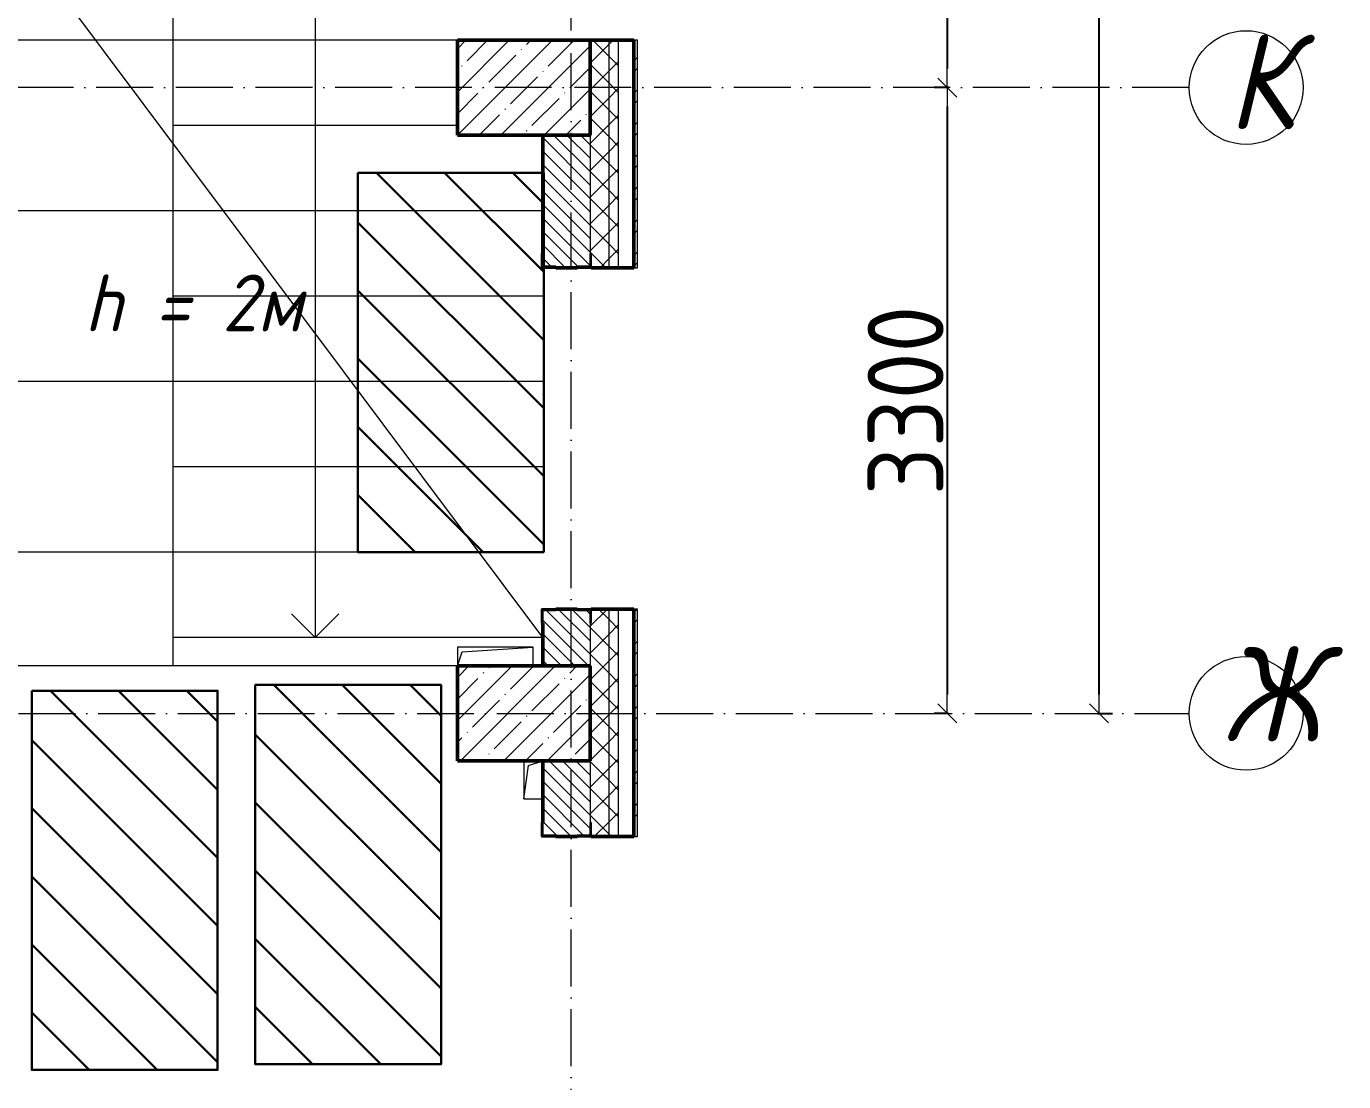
# Model space of a CAD drawing. Header units: millimetres. Extents: x -356862 to 418287, y 0 to 839748.
# Drawn here: x 4987 to 11930, y 471255 to 476820 of the extents above; entities that cross this region are included whole.
import ezdxf

# ---------------------------------------------------------------- set-up
doc = ezdxf.new("R2010")
doc.units = ezdxf.units.MM
doc.linetypes.add('50_200_ШТРИХ_1Т_ш5_п1_п1_', pattern=[700, 500, -100, 0, -100])
for name, color, linetype, lineweight in [('0) строит. леса', 20, 'Continuous', 30), ('A-____-____-DIMS', 7, 'Continuous', 9), ('A-DETL-____-OTLN-4', 7, 'Continuous', 18), ('A-FLOR-____-OTLN', 7, 'Continuous', 9), ('A-GENM-____-MCUT', 7, 'Continuous', 25), ('A-GENM-____-OTLN', 7, 'Continuous', 9), ('A-GENM-____-OTLN-1', 7, 'Continuous', 25), ('A-WALL-____-MCUT-2', 7, 'Continuous', 50), ('A-WALL-____-MCUT-3', 7, 'Continuous', 9), ('A-WALL-____-PATT-1', 7, 'Continuous', 9), ('A-WALL-FNSH-MCUT-1', 7, 'Continuous', 9), ('S-COLS-____-MCUT', 7, 'Continuous', 50), ('S-COLS-____-OTLN', 7, 'Continuous', 9), ('S-GRID-____-IDEN', 7, 'Continuous', 9), ('S-GRID-____-OTLN-1', 7, '50_200_ШТРИХ_1Т_ш5_п1_п1_', 9), ('S-STRS-____-OTLN-1', 7, 'Continuous', 9)]:
    doc.layers.add(name, color=color, linetype=linetype, lineweight=lineweight)
doc.styles.add('ISOCPEUR_I', font='isocpeui.ttf', dxfattribs={"width": 0.9, "height": 2.5})
doc.styles.add('СПДС', font='isocpeur.ttf', dxfattribs={"width": 0.9})
doc.dimstyles.new('Размера А3', dxfattribs={"dimtxt": 200, "dimasz": 100, "dimexe": 70, "dimexo": 100, "dimgap": 20, "dimtad": 1, "dimdec": 0, "dimrnd": 10, "dimzin": 0, "dimdsep": 46, "dimtxsty": 'СПДС', "dimblk": 'ARROWHEAD_6', "dimcen": 1, "dimclrd": 256, "dimclre": 256, "dimclrt": 256, "dimazin": 0, "dimtfac": 1, "dimtdec": 0, "dimtmove": 2, "dimatfit": 3, "dimfxl": 1, "dimtolj": 1, "dimtzin": 0, "dimarcsym": 0})
pattern_1 = [(45, (-15591.66, 459015.94), (-70.71068, 70.71068), []), (135, (-15591.66, 459015.94), (-70.71068, -70.71068), [])]
pattern_2 = [(135, (-15591.663, 459015.94), (-35.35534, -35.35534), [])]

# ---------------------------------------------------------------- blocks, each defined once
blk = doc.blocks.new('BSC_Колонна _Прямоугольная - 500х700-V106-АР1_План отверстий 2 этажа в осях 1-64_А-ГГ')
at = {"layer": 'S-COLS-____-OTLN'}
h = blk.add_hatch(dxfattribs=at)
h.set_pattern_fill('FP_135', color=256, style=0, pattern_type=2)
h.set_pattern_definition([(315, (-17481.04, 23200), (114.04925, 114.04925), []), (315, (-17481.04, 23085.95), (114.04925, 114.04925), [201.613, -40.323, 3.353, -36.97])])
h.paths.add_polyline_path([(-250, 350), (-250, -350), (250, -350), (250, 350)], flags=0)
at = {"layer": 'S-COLS-____-MCUT'}
for p, q in [((250, 350), (-250, 350)), ((-250, 350), (-250, -350)), ((250, -350), (250, 350)), ((-250, -350), (250, -350))]:
    blk.add_line(p, q, dxfattribs=at)
blk = doc.blocks.new('BSC_Колонна _Прямоугольная - 500х700-V111-АР1_План отверстий 2 этажа в осях 1-64_А-ГГ')
at = {"layer": 'S-COLS-____-OTLN'}
h = blk.add_hatch(dxfattribs=at)
h.set_pattern_fill('FP_140', color=256, style=0, pattern_type=2)
h.set_pattern_definition([(315, (-14181.04, 23200), (114.04925, 114.04925), []), (315, (-14181.04, 23085.95), (114.04925, 114.04925), [201.613, -40.323, 3.353, -36.97])])
h.paths.add_polyline_path([(-250, 350), (-250, -350), (250, -350), (250, 350)], flags=0)
at = {"layer": 'S-COLS-____-MCUT'}
for p, q in [((250, 350), (-250, 350)), ((-250, 350), (-250, -350)), ((250, -350), (250, 350)), ((-250, -350), (250, -350))]:
    blk.add_line(p, q, dxfattribs=at)
blk = doc.blocks.new('Фахверк_СКБ_Уголок - 250_2700-27497298-АР1_План отверстий 2 этажа в осях 1-64_А-ГГ')
at = {"layer": 'A-GENM-____-MCUT'}
for p, q in [((200, 181), (125, 181)), ((125, 181), (125, 106)), ((131, 106), (131, 175)), ((131, 175), (200, 175)), ((200, 175), (200, 181)), ((125, 106), (131, 106)), ((131, -6), (125, -6)), ((125, -6), (125, -81)), ((131, -75), (131, -6)), ((125, -81), (200, -81)), ((200, -75), (131, -75)), ((200, -81), (200, -75))]:
    blk.add_line(p, q, dxfattribs=at)
blk = doc.blocks.new('AR_Отверстие прямоугольное _в плите_ - AR_Отверстие прямоугольное _в плите_-30511515-АР1_План отверстий 2 этажа в осях 1-64_А-ГГ')
at = {"layer": 'A-GENM-____-OTLN'}
for p, q in [((-50, 100), (-50, -100)), ((-50, -100), (-25, 75)), ((-25, 75), (50, 100)), ((-50, -100), (50, -100))]:
    blk.add_line(p, q, dxfattribs=at)
blk = doc.blocks.new('AR_Отверстие прямоугольное _в плите_ - AR_Отверстие прямоугольное _в плите_-30511660-АР1_План отверстий 2 этажа в осях 1-64_А-ГГ')
at = {"layer": 'A-GENM-____-OTLN'}
for p, q in [((200, 50), (-200, 50)), ((-200, 50), (-200, -50)), ((-200, -50), (-175, 25)), ((-175, 25), (200, 50)), ((200, -50), (200, 50))]:
    blk.add_line(p, q, dxfattribs=at)
blk = doc.blocks.new('Ось сетки - Круг_Ø6_00__ISO-2_5_0_9K_-25732049-АР1_План отверстий 2 этажа в осях 1-64_А-ГГ')
at = {"layer": 'S-GRID-____-IDEN'}
blk.add_circle((0, 0), 3, dxfattribs=at)
blk = doc.blocks.new('ARROWHEAD_6')
at = {"color": 0, "linetype": 'Continuous'}
for p, q in [((0, 0), (-1, 0)), ((-0.5, -0.5), (0.5, 0.5))]:
    blk.add_line(p, q, dxfattribs=at)
blk = doc.blocks.new('*D4677')
at = {"layer": 'A-____-____-DIMS', "lineweight": -2, "transparency": 16777216}
for p, q in [((9846.9, 481797), (9770.9, 481797)), ((9840.9, 481697), (9840.9, 476597)), ((9846.9, 476497), (9770.9, 476497))]:
    blk.add_line(p, q, dxfattribs=at)
at = {"layer": 'Defpoints', "color": 0, "lineweight": 30, "transparency": 16777216}
for p in [(9946.9, 481797), (9840.9, 476497), (9946.9, 476497)]:
    blk.add_point(p, dxfattribs=at)
at = {"layer": 'A-____-____-DIMS', "lineweight": -2, "transparency": 16777216, "xscale": 100, "yscale": 100, "zscale": 100}
for p, rotation in [((9840.9, 481797), 90), ((9840.9, 476497), 270)]:
    blk.add_blockref('ARROWHEAD_6', p, dxfattribs=dict(at, rotation=rotation))
at = {"layer": 'A-____-____-DIMS', "transparency": 16777216, "insert": (9620.9, 479147), "char_height": 400, "attachment_point": 5, "rotation": 90, "style": 'СПДС'}
blk.add_mtext('\\A1;5300', dxfattribs=at)
blk = doc.blocks.new('*D4678')
at = {"layer": 'A-____-____-DIMS', "lineweight": -2, "transparency": 16777216}
for p, q in [((9846.9, 476497), (9770.9, 476497)), ((9840.9, 476397), (9840.9, 473297)), ((9846.9, 473197), (9770.9, 473197))]:
    blk.add_line(p, q, dxfattribs=at)
at = {"layer": 'Defpoints', "color": 0, "lineweight": 30, "transparency": 16777216}
for p in [(9946.9, 476497), (9840.9, 473197), (9946.9, 473197)]:
    blk.add_point(p, dxfattribs=at)
at = {"layer": 'A-____-____-DIMS', "lineweight": -2, "transparency": 16777216, "xscale": 100, "yscale": 100, "zscale": 100}
for p, rotation in [((9840.9, 476497), 90), ((9840.9, 473197), 270)]:
    blk.add_blockref('ARROWHEAD_6', p, dxfattribs=dict(at, rotation=rotation))
at = {"layer": 'A-____-____-DIMS', "transparency": 16777216, "insert": (9620.9, 474847), "char_height": 400, "attachment_point": 5, "rotation": 90, "style": 'СПДС'}
blk.add_mtext('\\A1;3300', dxfattribs=at)
blk = doc.blocks.new('*D4679')
at = {"layer": 'A-____-____-DIMS', "lineweight": -2, "transparency": 16777216}
for p, q in [((10634.8, 506647), (10710.9, 506647)), ((10640.9, 473297), (10640.9, 506547)), ((10634.8, 473197), (10710.9, 473197))]:
    blk.add_line(p, q, dxfattribs=at)
at = {"layer": 'Defpoints', "color": 0, "lineweight": 30, "transparency": 16777216}
for p in [(10534.8, 506647), (10640.9, 506647), (10534.8, 473197)]:
    blk.add_point(p, dxfattribs=at)
at = {"layer": 'A-____-____-DIMS', "lineweight": -2, "transparency": 16777216, "xscale": 100, "yscale": 100, "zscale": 100}
for p, rotation in [((10640.9, 506647), 90), ((10640.9, 473197), 270)]:
    blk.add_blockref('ARROWHEAD_6', p, dxfattribs=dict(at, rotation=rotation))
at = {"layer": 'A-____-____-DIMS', "transparency": 16777216, "insert": (10420.9, 489922), "char_height": 400, "attachment_point": 5, "rotation": 90, "style": 'СПДС'}
blk.add_mtext('\\A1;33450', dxfattribs=at)
blk = doc.blocks.new('*D13829')
at = {"layer": 'A-____-____-DIMS', "lineweight": -2, "transparency": 16777216}
for p, q in [((9846.9, 481797), (9770.9, 481797)), ((9840.9, 481697), (9840.9, 476597)), ((9846.9, 476497), (9770.9, 476497))]:
    blk.add_line(p, q, dxfattribs=at)
at = {"layer": 'Defpoints', "color": 0, "transparency": 16777216}
for p in [(9946.9, 481797), (9840.9, 476497), (9946.9, 476497)]:
    blk.add_point(p, dxfattribs=at)
at = {"layer": 'A-____-____-DIMS', "lineweight": -2, "transparency": 16777216, "xscale": 100, "yscale": 100, "zscale": 100}
for p, rotation in [((9840.9, 481797), 90), ((9840.9, 476497), 270)]:
    blk.add_blockref('ARROWHEAD_6', p, dxfattribs=dict(at, rotation=rotation))
at = {"layer": 'A-____-____-DIMS', "transparency": 16777216, "insert": (9620.9, 479147), "char_height": 400, "attachment_point": 5, "rotation": 90, "style": 'СПДС'}
blk.add_mtext('\\A1;5300', dxfattribs=at)
blk = doc.blocks.new('*D13830')
at = {"layer": 'A-____-____-DIMS', "lineweight": -2, "transparency": 16777216}
for p, q in [((9846.9, 476497), (9770.9, 476497)), ((9840.9, 476397), (9840.9, 473297)), ((9846.9, 473197), (9770.9, 473197))]:
    blk.add_line(p, q, dxfattribs=at)
at = {"layer": 'Defpoints', "color": 0, "transparency": 16777216}
for p in [(9946.9, 476497), (9840.9, 473197), (9946.9, 473197)]:
    blk.add_point(p, dxfattribs=at)
at = {"layer": 'A-____-____-DIMS', "lineweight": -2, "transparency": 16777216, "xscale": 100, "yscale": 100, "zscale": 100}
for p, rotation in [((9840.9, 476497), 90), ((9840.9, 473197), 270)]:
    blk.add_blockref('ARROWHEAD_6', p, dxfattribs=dict(at, rotation=rotation))
at = {"layer": 'A-____-____-DIMS', "transparency": 16777216, "insert": (9620.9, 474847), "char_height": 400, "attachment_point": 5, "rotation": 90, "style": 'СПДС'}
blk.add_mtext('\\A1;3300', dxfattribs=at)
blk = doc.blocks.new('*D13831')
at = {"layer": 'A-____-____-DIMS', "lineweight": -2, "transparency": 16777216}
for p, q in [((10634.8, 506647), (10710.9, 506647)), ((10640.9, 473297), (10640.9, 506547)), ((10634.8, 473197), (10710.9, 473197))]:
    blk.add_line(p, q, dxfattribs=at)
at = {"layer": 'Defpoints', "color": 0, "transparency": 16777216}
for p in [(10534.8, 506647), (10640.9, 506647), (10534.8, 473197)]:
    blk.add_point(p, dxfattribs=at)
at = {"layer": 'A-____-____-DIMS', "lineweight": -2, "transparency": 16777216, "xscale": 100, "yscale": 100, "zscale": 100}
for p, rotation in [((10640.9, 506647), 90), ((10640.9, 473197), 270)]:
    blk.add_blockref('ARROWHEAD_6', p, dxfattribs=dict(at, rotation=rotation))
at = {"layer": 'A-____-____-DIMS', "transparency": 16777216, "insert": (10420.9, 489922), "char_height": 400, "attachment_point": 5, "rotation": 90, "style": 'СПДС'}
blk.add_mtext('\\A1;33450', dxfattribs=at)
blk = doc.blocks.new('*D13999')
at = {"layer": 'A-____-____-DIMS', "lineweight": -2, "transparency": 16777216}
for p, q in [((9846.9, 481797), (9770.9, 481797)), ((9840.9, 481697), (9840.9, 476597)), ((9846.9, 476497), (9770.9, 476497))]:
    blk.add_line(p, q, dxfattribs=at)
at = {"layer": 'Defpoints', "color": 0, "transparency": 16777216}
for p in [(9946.9, 481797), (9840.9, 476497), (9946.9, 476497)]:
    blk.add_point(p, dxfattribs=at)
at = {"layer": 'A-____-____-DIMS', "lineweight": -2, "transparency": 16777216, "xscale": 100, "yscale": 100, "zscale": 100}
for p, rotation in [((9840.9, 481797), 90), ((9840.9, 476497), 270)]:
    blk.add_blockref('ARROWHEAD_6', p, dxfattribs=dict(at, rotation=rotation))
at = {"layer": 'A-____-____-DIMS', "transparency": 16777216, "insert": (9620.9, 479147), "char_height": 400, "attachment_point": 5, "rotation": 90, "style": 'СПДС'}
blk.add_mtext('\\A1;5300', dxfattribs=at)
blk = doc.blocks.new('*D14000')
at = {"layer": 'A-____-____-DIMS', "lineweight": -2, "transparency": 16777216}
for p, q in [((9846.9, 476497), (9770.9, 476497)), ((9840.9, 476397), (9840.9, 473297)), ((9846.9, 473197), (9770.9, 473197))]:
    blk.add_line(p, q, dxfattribs=at)
at = {"layer": 'Defpoints', "color": 0, "transparency": 16777216}
for p in [(9946.9, 476497), (9840.9, 473197), (9946.9, 473197)]:
    blk.add_point(p, dxfattribs=at)
at = {"layer": 'A-____-____-DIMS', "lineweight": -2, "transparency": 16777216, "xscale": 100, "yscale": 100, "zscale": 100}
for p, rotation in [((9840.9, 476497), 90), ((9840.9, 473197), 270)]:
    blk.add_blockref('ARROWHEAD_6', p, dxfattribs=dict(at, rotation=rotation))
at = {"layer": 'A-____-____-DIMS', "transparency": 16777216, "insert": (9620.9, 474847), "char_height": 400, "attachment_point": 5, "rotation": 90, "style": 'СПДС'}
blk.add_mtext('\\A1;3300', dxfattribs=at)
blk = doc.blocks.new('*D14001')
at = {"layer": 'A-____-____-DIMS', "lineweight": -2, "transparency": 16777216}
for p, q in [((10634.8, 506647), (10710.9, 506647)), ((10640.9, 473297), (10640.9, 506547)), ((10634.8, 473197), (10710.9, 473197))]:
    blk.add_line(p, q, dxfattribs=at)
at = {"layer": 'Defpoints', "color": 0, "transparency": 16777216}
for p in [(10534.8, 506647), (10640.9, 506647), (10534.8, 473197)]:
    blk.add_point(p, dxfattribs=at)
at = {"layer": 'A-____-____-DIMS', "lineweight": -2, "transparency": 16777216, "xscale": 100, "yscale": 100, "zscale": 100}
for p, rotation in [((10640.9, 506647), 90), ((10640.9, 473197), 270)]:
    blk.add_blockref('ARROWHEAD_6', p, dxfattribs=dict(at, rotation=rotation))
at = {"layer": 'A-____-____-DIMS', "transparency": 16777216, "insert": (10420.9, 489922), "char_height": 400, "attachment_point": 5, "rotation": 90, "style": 'СПДС'}
blk.add_mtext('\\A1;33450', dxfattribs=at)
blk = doc.blocks.new('2этаж')
at = {"layer": 'S-GRID-____-OTLN-1', "color": 251, "ltscale": 0.6, "true_color": 0x636466}
for p, q in [((7858.3, 454533.3), (7858.3, 508896.9)), ((11116.1, 476497), (-20260.4, 476497)), ((-20260.4, 473197), (11116.1, 473197))]:
    blk.add_line(p, q, dxfattribs=at)
at = {"layer": 'S-GRID-____-IDEN', "char_height": 500, "attachment_point": 1, "style": 'ISOCPEUR_I'}
for s, insert, width in [('\\fISOCPEUR|b0|i1|c204|p34|;\\W.9;К', (11318.7, 476778.9), 223.671), ('\\fISOCPEUR|b0|i1|c204|p34|;\\W.9;Ж', (11289.7, 473549.4), 281.392)]:
    blk.add_mtext(s, dxfattribs=dict(at, insert=insert, width=width))
at = {"layer": 'A-____-____-DIMS'}
for base, p1, p2, picture, middle in [((10640.9, 506647), (10534.8, 473197), (10534.8, 506647), '*D4679', (10420.9, 489922)), ((9840.9, 476497), (9946.9, 481797), (9946.9, 476497), '*D4677', (9620.9, 479147)), ((9840.9, 473197), (9946.9, 476497), (9946.9, 473197), '*D4678', (9620.9, 474847))]:
    dim = blk.add_linear_dim(base=base, p1=p1, p2=p2, angle=90, dimstyle='Размера А3', override={"dimtxt": 400}, dxfattribs=at)
    dim.commit()
    dim.dimension.update_dxf_attribs({"geometry": picture, "text_midpoint": middle})

msp = doc.modelspace()

# ---------------------------------------------------------------- hatches: boundary and pattern name
at = {"layer": '0) строит. леса'}
h = msp.add_hatch(dxfattribs=at)
h.set_pattern_fill('ANSI31', color=256, scale=80, angle=-90)
h.set_pattern_definition([(315, (152751.84, 475606.91), (179.60512, 179.60512), [])])
h.paths.add_polyline_path([(6733.3366, 476047.1435), (6733.3366, 474047.1435), (7713.3366, 474047.1435), (7713.3366, 476047.1435)])
h = msp.add_hatch(dxfattribs=at)
h.set_pattern_fill('ANSI31', color=256, scale=80, angle=-90)
h.set_pattern_definition([(315, (152211.45, 472906.7), (179.60512, 179.60512), [])])
h.paths.add_polyline_path([(6192.9507, 473346.9392), (6192.9507, 471346.9392), (7172.9507, 471346.9392), (7172.9507, 473346.9392)])
h = msp.add_hatch(dxfattribs=at)
h.set_pattern_fill('ANSI31', color=256, scale=80, angle=-90)
h.set_pattern_definition([(315, (151033.34, 472876.32), (179.60512, 179.60512), [])])
h.paths.add_polyline_path([(5014.8386, 473316.5519), (5014.8386, 471316.5519), (5994.8386, 471316.5519), (5994.8386, 473316.5519)])
at = {"layer": 'A-WALL-____-PATT-1'}
h = msp.add_hatch(dxfattribs=at)
h.set_pattern_fill('FP_1', color=256, style=0, pattern_type=2)
h.set_pattern_definition(pattern_1)
h.paths.add_polyline_path([(8108.3366, 468546.983), (8108.3366, 470746.983), (8058.3366, 470746.983), (8058.3366, 468546.983)], flags=0)
h.paths.add_polyline_path([(8058.3366, 472546.983), (8108.3366, 472546.983), (8108.3366, 473746.983), (8058.3366, 473746.983), (8058.3366, 473511.7535)], flags=0)
h.paths.add_polyline_path([(8058.3366, 475546.983), (8108.3366, 475546.983), (8108.3366, 476746.983), (8058.3366, 476746.983)], flags=0)
h.paths.add_polyline_path([(8108.3366, 478546.983), (8108.3366, 479746.983), (8058.3366, 479746.983), (8058.3366, 478546.983)], flags=0)
h.paths.add_polyline_path([(8108.3366, 481546.983), (8108.3366, 482746.983), (8058.3366, 482746.983), (8058.3366, 481546.983)], flags=0)
h.paths.add_polyline_path([(8108.3366, 484546.983), (8108.3366, 485746.983), (8058.3366, 485746.983), (8058.3366, 484546.983)], flags=0)
h.paths.add_polyline_path([(8108.3366, 487546.983), (8108.3366, 488746.983), (8058.3366, 488746.983), (8058.3366, 487546.983)], flags=0)
h.paths.add_polyline_path([(8108.3366, 490546.983), (8108.3366, 491746.983), (8058.3366, 491746.983), (8058.3366, 490546.983)], flags=0)
h.paths.add_polyline_path([(8108.3366, 493546.983), (8108.3366, 494746.983), (8058.3366, 494746.983), (8058.3366, 493546.983)], flags=0)
h.paths.add_polyline_path([(8108.3366, 496546.983), (8108.3366, 497746.983), (8058.3366, 497746.983), (8058.3366, 496546.983)], flags=0)
h.paths.add_polyline_path([(8108.3366, 499546.983), (8108.3366, 500796.983), (8058.3366, 500796.983), (8058.3366, 499546.983)], flags=0)
h.paths.add_polyline_path([(8108.3366, 502596.983), (8108.3366, 506846.983), (8058.3366, 506846.983), (8058.3366, 502596.983)], flags=0)
h = msp.add_hatch(dxfattribs=at)
h.set_pattern_fill('FP_1', color=256, style=0, pattern_type=2)
h.set_pattern_definition(pattern_1)
h.paths.add_polyline_path([(8058.3366, 468546.983), (8058.3366, 470746.983), (7964.3366, 470746.983), (7964.3366, 470671.983), (7958.3366, 470671.983), (7958.3366, 468546.983)], flags=0)
h.paths.add_polyline_path([(7964.3366, 472546.983), (8058.3366, 472546.983), (8058.3366, 473746.983), (7964.3366, 473746.983), (7964.3366, 473671.983), (7958.3366, 473671.983), (7958.3366, 472621.983), (7964.3366, 472621.983), (7964.3366, 472552.983)], flags=0)
h.paths.add_polyline_path([(8058.3366, 475546.983), (8058.3366, 476746.983), (7958.3366, 476746.983), (7958.3366, 475621.983), (7964.3366, 475621.983), (7964.3366, 475546.983)], flags=0)
h.paths.add_polyline_path([(8058.3366, 478546.983), (8058.3366, 479746.983), (7964.3366, 479746.983), (7964.3366, 479671.983), (7958.3366, 479671.983), (7958.3366, 478621.983), (7964.3366, 478621.983), (7964.3366, 478546.983)], flags=0)
h.paths.add_polyline_path([(7958.3366, 481546.983), (8058.3366, 481546.983), (8058.3366, 482746.983), (7964.3366, 482746.983), (7964.3366, 482671.983), (7958.3366, 482671.983), (7958.3366, 482046.983)], flags=0)
h.paths.add_polyline_path([(7964.3366, 484546.983), (8058.3366, 484546.983), (8058.3366, 485746.983), (7958.3366, 485746.983), (7958.3366, 484621.983), (7964.3366, 484621.983), (7964.3366, 484552.983)], flags=0)
h.paths.add_polyline_path([(8058.3366, 487546.983), (8058.3366, 488746.983), (7964.3366, 488746.983), (7964.3366, 488671.983), (7958.3366, 488671.983), (7958.3366, 487621.983), (7964.3366, 487621.983), (7964.3366, 487546.983)], flags=0)
h.paths.add_polyline_path([(8058.3366, 490546.983), (8058.3366, 491746.983), (7958.3366, 491746.983), (7958.3366, 490621.983), (7964.3366, 490621.983), (7964.3366, 490546.983)], flags=0)
h.paths.add_polyline_path([(7964.3366, 493546.983), (8058.3366, 493546.983), (8058.3366, 494746.983), (7964.3366, 494746.983), (7964.3366, 494671.983), (7958.3366, 494671.983), (7958.3366, 493621.983), (7964.3366, 493621.983), (7964.3366, 493552.983)], flags=0)
h.paths.add_polyline_path([(7964.3366, 496546.983), (8058.3366, 496546.983), (8058.3366, 497746.983), (7958.3366, 497746.983), (7958.3366, 496621.983), (7964.3366, 496621.983), (7964.3366, 496552.983)], flags=0)
h.paths.add_polyline_path([(8058.3366, 499546.983), (8058.3366, 500796.983), (7964.3366, 500796.983), (7964.3366, 500721.983), (7958.3366, 500721.983), (7958.3366, 499621.983), (7964.3366, 499621.983), (7964.3366, 499546.983)], flags=0)
h.paths.add_polyline_path([(8058.3366, 502596.983), (8058.3366, 506746.983), (7958.3366, 506746.983), (7958.3366, 502596.983)], flags=0)
h = msp.add_hatch(dxfattribs=at)
h.set_pattern_fill('FP_3', color=256, style=0, pattern_type=2)
h.set_pattern_definition([(45, (-15591.66, 459015.94), (-85.5366, 85.5366), []), (45, (-15534.64, 459015.94), (-85.5366, 85.5366), [])])
h.paths.add_polyline_path([(8208.3366, 468736.983), (8208.3366, 470746.983), (8188.3366, 470746.983), (8188.3366, 468736.983)], flags=0)
h.paths.add_polyline_path([(8208.3366, 472546.983), (8208.3366, 473746.983), (8188.3366, 473746.983), (8188.3366, 472546.983)], flags=0)
h.paths.add_polyline_path([(8208.3366, 475546.983), (8208.3366, 476746.983), (8188.3366, 476746.983), (8188.3366, 475546.983)], flags=0)
h.paths.add_polyline_path([(8208.3366, 478546.983), (8208.3366, 479746.983), (8188.3366, 479746.983), (8188.3366, 478546.983)], flags=0)
h.paths.add_polyline_path([(8208.3366, 481546.983), (8208.3366, 482746.983), (8188.3366, 482746.983), (8188.3366, 481546.983)], flags=0)
h.paths.add_polyline_path([(8208.3366, 484546.983), (8208.3366, 485746.983), (8188.3366, 485746.983), (8188.3366, 484546.983)], flags=0)
h.paths.add_polyline_path([(8208.3366, 487546.983), (8208.3366, 488746.983), (8188.3366, 488746.983), (8188.3366, 487546.983)], flags=0)
h.paths.add_polyline_path([(8208.3366, 490546.983), (8208.3366, 491746.983), (8188.3366, 491746.983), (8188.3366, 490546.983)], flags=0)
h.paths.add_polyline_path([(8188.3366, 493546.983), (8208.3366, 493546.983), (8208.3366, 494746.983), (8188.3366, 494746.983), (8188.3366, 494151.6094)], flags=0)
h.paths.add_polyline_path([(8208.3366, 496546.983), (8208.3366, 497746.983), (8188.3366, 497746.983), (8188.3366, 496546.983)], flags=0)
h.paths.add_polyline_path([(8208.3366, 499546.983), (8208.3366, 500566.983), (8188.3366, 500566.983), (8188.3366, 499546.983)], flags=0)
h = msp.add_hatch(dxfattribs=at)
h.set_pattern_fill('FP_6', color=256, style=0, pattern_type=2)
h.set_pattern_definition(pattern_2)
h.paths.add_polyline_path([(7958.3366, 473446.983), (7958.3366, 473740.983), (7889.3366, 473740.983), (7889.3366, 473746.983), (7777.3366, 473746.983), (7777.3366, 473740.983), (7708.3366, 473740.983), (7708.3366, 473446.983)], flags=0)
h.paths.add_polyline_path([(7889.3366, 475546.983), (7889.3366, 475552.983), (7958.3366, 475552.983), (7958.3366, 476246.983), (7708.3366, 476246.983), (7708.3366, 475552.983), (7777.3366, 475552.983), (7777.3366, 475546.983)], flags=0)
h = msp.add_hatch(dxfattribs=at)
h.set_pattern_fill('FP_6', color=256, style=0, pattern_type=2)
h.set_pattern_definition(pattern_2)
h.paths.add_polyline_path([(7708.3366, 469046.983), (7958.3366, 469046.983), (7957.4543, 470740.983), (7889.3366, 470740.983), (7889.3366, 470746.983), (7777.3366, 470746.983), (7777.3366, 470740.983), (7708.3366, 470740.983), (7708.3366, 470071.7775)], flags=0)
h.paths.add_polyline_path([(7889.3366, 472546.983), (7889.3366, 472552.983), (7958.3366, 472552.983), (7958.3366, 472946.983), (7708.3366, 472946.983), (7708.3366, 472552.983), (7777.3366, 472552.983), (7777.3366, 472546.983)], flags=0)

# ---------------------------------------------------------------- linework, layer by layer
at = {"layer": '0) строит. леса'}
for points in [[(6733.3366, 476047.1435), (6733.3366, 474047.1435), (7713.3366, 474047.1435), (7713.3366, 476047.1435)], [(6192.9507, 473346.9392), (6192.9507, 471346.9392), (7172.9507, 471346.9392), (7172.9507, 473346.9392)], [(5014.8386, 473316.5519), (5014.8386, 471316.5519), (5994.8386, 471316.5519), (5994.8386, 473316.5519)]]:
    msp.add_lwpolyline(points, close=True, dxfattribs=at)
at = {"layer": 'A-DETL-____-OTLN-4'}
msp.add_line((7708.3366, 473596.983), (-1141.6634, 485430.5057), dxfattribs=at)
at = {"layer": 'A-FLOR-____-OTLN'}
msp.add_line((7258.3366, 473446.983), (5758.3366, 473446.983), dxfattribs=at)
at = {"layer": 'A-WALL-____-MCUT-2'}
for p, q in [((8188.3366, 476746.983), (7958.3366, 476746.983)), ((8188.3366, 475546.983), (8188.3366, 476746.983)), ((7708.3366, 476246.983), (7708.3366, 475621.983)), ((7777.3366, 475546.983), (7889.3366, 475546.983)), ((7964.3366, 475546.983), (8188.3366, 475546.983)), ((7889.3366, 473746.983), (7777.3366, 473746.983)), ((8188.3366, 473746.983), (7964.3366, 473746.983)), ((8188.3366, 472546.983), (8188.3366, 473746.983)), ((7708.3366, 473671.983), (7708.3366, 473446.983)), ((7708.3366, 472946.983), (7708.3366, 472621.983)), ((7777.3366, 472546.983), (7889.3366, 472546.983)), ((7964.3366, 472546.983), (8188.3366, 472546.983))]:
    msp.add_line(p, q, dxfattribs=at)
at = {"layer": 'A-WALL-____-MCUT-3'}
for p, q in [((8058.3366, 475546.983), (8058.3366, 476746.983)), ((8108.3366, 475546.983), (8108.3366, 476746.983)), ((7958.3366, 476246.983), (7958.3366, 475621.983)), ((8058.3366, 472546.983), (8058.3366, 473746.983)), ((8108.3366, 472546.983), (8108.3366, 473746.983)), ((7958.3366, 473671.983), (7958.3366, 473446.983)), ((7958.3366, 472946.983), (7958.3366, 472621.983))]:
    msp.add_line(p, q, dxfattribs=at)
at = {"layer": 'A-WALL-FNSH-MCUT-1'}
for p, q in [((8208.3366, 476746.983), (8188.3366, 476746.983)), ((8208.3366, 475546.983), (8208.3366, 476746.983)), ((8188.3366, 475546.983), (8208.3366, 475546.983)), ((8208.3366, 473746.983), (8188.3366, 473746.983)), ((8208.3366, 472546.983), (8208.3366, 473746.983)), ((8188.3366, 472546.983), (8208.3366, 472546.983))]:
    msp.add_line(p, q, dxfattribs=at)
at = {"layer": 'S-GRID-____-OTLN-1', "color": 251, "ltscale": 0.6, "true_color": 0x636466}
for p, q in [((7858.3366, 454533.3346), (7858.3366, 508896.9006)), ((7858.3366, 454533.3346), (7858.3366, 508896.9006)), ((11116.0758, 476496.983), (-20260.4336, 476496.983)), ((11116.0758, 476496.983), (-20260.4336, 476496.983)), ((-20260.4336, 473196.983), (11116.0758, 473196.983)), ((-20260.4336, 473196.983), (11116.0758, 473196.983))]:
    msp.add_line(p, q, dxfattribs=at)
at = {"layer": 'S-STRS-____-OTLN-1'}
for p, q in [((5758.3366, 477646.983), (5758.3366, 476746.983)), ((5758.3366, 477196.983), (5758.3366, 476746.983)), ((6508.3366, 477196.983), (6508.3366, 476746.983)), ((5758.3366, 476746.983), (-1141.6634, 476746.983)), ((5758.3366, 476746.983), (-1141.6634, 476746.983)), ((7258.3366, 476746.983), (5758.3366, 476746.983)), ((7258.3366, 476746.983), (5758.3366, 476746.983)), ((5758.3366, 476746.983), (5758.3366, 475846.983)), ((6508.3366, 476746.983), (6508.3366, 476296.983)), ((5758.3366, 476296.983), (5758.3366, 475846.983)), ((7258.3366, 476296.983), (5758.3366, 476296.983)), ((7258.3366, 476296.983), (5758.3366, 476296.983)), ((6508.3366, 476296.983), (6508.3366, 475846.983)), ((5758.3366, 475846.983), (-1841.6634, 475846.983)), ((5758.3366, 475846.983), (-1841.6634, 475846.983)), ((7708.3366, 475846.983), (5758.3366, 475846.983)), ((7708.3366, 475846.983), (5758.3366, 475846.983)), ((5758.3366, 475846.983), (5758.3366, 474946.983)), ((6508.3366, 475846.983), (6508.3366, 475396.983)), ((5758.3366, 475396.983), (5758.3366, 474946.983)), ((7708.3366, 475396.983), (5758.3366, 475396.983)), ((7708.3366, 475396.983), (5758.3366, 475396.983)), ((6508.3366, 475396.983), (6508.3366, 474946.983)), ((5758.3366, 474946.983), (-1841.6634, 474946.983)), ((5758.3366, 474946.983), (-1841.6634, 474946.983)), ((7708.3366, 474946.983), (5758.3366, 474946.983)), ((7708.3366, 474946.983), (5758.3366, 474946.983)), ((5758.3366, 474946.983), (5758.3366, 474046.983)), ((6508.3366, 474946.983), (6508.3366, 474496.983)), ((5758.3366, 474496.983), (5758.3366, 474046.983)), ((7708.3366, 474496.983), (5758.3366, 474496.983)), ((7708.3366, 474496.983), (5758.3366, 474496.983)), ((6508.3366, 474496.983), (6508.3366, 474046.983)), ((5758.3366, 474046.983), (-1841.6634, 474046.983)), ((5758.3366, 474046.983), (-1841.6634, 474046.983)), ((7708.3366, 474046.983), (5758.3366, 474046.983)), ((7708.3366, 474046.983), (5758.3366, 474046.983)), ((5758.3366, 474046.983), (5758.3366, 473446.983)), ((6508.3366, 474046.983), (6508.3366, 473596.983)), ((6508.3366, 473596.983), (6383.3366, 473721.983)), ((6508.3366, 473596.983), (6633.3366, 473721.983)), ((7708.3366, 473596.983), (5758.3366, 473596.983)), ((5758.3366, 473446.983), (4758.3366, 473446.983))]:
    msp.add_line(p, q, dxfattribs=at)

# ---------------------------------------------------------------- block references
at = {"color": 18, "true_color": 0x000000}
msp.add_blockref('2этаж', (0, 0), dxfattribs=at)
at = {"layer": 'A-GENM-____-OTLN'}
for name, p in [('AR_Отверстие прямоугольное _в плите_ - AR_Отверстие прямоугольное _в плите_-30511660-АР1_План отверстий 2 этажа в осях 1-64_А-ГГ', (7458.3366, 473496.983)), ('AR_Отверстие прямоугольное _в плите_ - AR_Отверстие прямоугольное _в плите_-30511515-АР1_План отверстий 2 этажа в осях 1-64_А-ГГ', (7658.3366, 472846.983))]:
    msp.add_blockref(name, p, dxfattribs=at)
at = {"layer": 'A-GENM-____-OTLN-1'}
for p, rotation in [((7883.3366, 475421.983), 89.99999999999991), ((7783.3366, 473871.983), 269.9999999999999), ((7883.3366, 472421.983), 89.99999999999991)]:
    msp.add_blockref('Фахверк_СКБ_Уголок - 250_2700-27497298-АР1_План отверстий 2 этажа в осях 1-64_А-ГГ', p, dxfattribs=dict(at, rotation=rotation))
at = {"layer": 'S-COLS-____-OTLN', "rotation": 89.9999999999999}
for name, p in [('BSC_Колонна _Прямоугольная - 500х700-V106-АР1_План отверстий 2 этажа в осях 1-64_А-ГГ', (7608.3366, 476496.983)), ('BSC_Колонна _Прямоугольная - 500х700-V111-АР1_План отверстий 2 этажа в осях 1-64_А-ГГ', (7608.3366, 473196.983))]:
    msp.add_blockref(name, p, dxfattribs=at)
at = {"layer": 'S-GRID-____-IDEN', "xscale": 99.99999999999993, "yscale": 99.99999999999993, "zscale": 99.99999999999993}
for p, rotation in [((11416.0758, 476496.983), 89.9999999999998), ((11416.0758, 473196.983), 269.9999999999996)]:
    msp.add_blockref('Ось сетки - Круг_Ø6_00__ISO-2_5_0_9K_-25732049-АР1_План отверстий 2 этажа в осях 1-64_А-ГГ', p, dxfattribs=dict(at, rotation=rotation))

# ---------------------------------------------------------------- texts
at = {"color": 1, "insert": (5867.1982, 475211.0951), "char_height": 300, "width": 2817.723091, "attachment_point": 8, "line_spacing_factor": 1.139951, "style": 'ISOCPEUR_I'}
msp.add_mtext('\\pxqc,t8.46667,16.93333,25.4,33.86667,42.33333,50.8,59.26667,67.73333,76.2,84.66667,93.13333,101.6,110.06667,118.53333,127,135.46667,143.93333,152.4,160.86667,169.33333,177.8,186.26667,194.73333,203.2,211.66667,220.13333,228.6,237.06667,245.53333,254,262.46667,270.93333;h = 2м', dxfattribs=at)
at = {"layer": 'A-____-____-DIMS', "insert": (9620.8699, 474846.983), "char_height": 400, "attachment_point": 5, "rotation": 90, "style": 'СПДС'}
msp.add_mtext('\\A1;3300', dxfattribs=at)
msp.add_mtext('\\A1;3300', dxfattribs=at)
at = {"layer": 'S-GRID-____-IDEN', "char_height": 500, "attachment_point": 1, "style": 'ISOCPEUR_I'}
for s, insert, width in [('\\fISOCPEUR|b0|i1|c204|p34|;\\W.9;К', (11318.6781, 476778.8506), 223.670812), ('\\fISOCPEUR|b0|i1|c204|p34|;\\W.9;К', (11318.6781, 476778.8506), 223.670812), ('\\fISOCPEUR|b0|i1|c204|p34|;\\W.9;Ж', (11289.669, 473549.4072), 281.392312), ('\\fISOCPEUR|b0|i1|c204|p34|;\\W.9;Ж', (11289.669, 473549.4072), 281.392312)]:
    msp.add_mtext(s, dxfattribs=dict(at, insert=insert, width=width))

# ---------------------------------------------------------------- dimensions: what is measured, and where the dimension line sits
at = {"layer": 'A-____-____-DIMS'}
for base, p1, p2, picture, middle in [((10640.8699, 506646.983), (10534.8039, 473196.983), (10534.8039, 506646.983), '*D13831', (10420.8699, 489921.983)), ((10640.8699, 506646.983), (10534.8039, 473196.983), (10534.8039, 506646.983), '*D14001', (10420.8699, 489921.983)), ((9840.8699, 476496.983), (9946.9359, 481796.983), (9946.9359, 476496.983), '*D13829', (9620.8699, 479146.983)), ((9840.8699, 476496.983), (9946.9359, 481796.983), (9946.9359, 476496.983), '*D13999', (9620.8699, 479146.983)), ((9840.8699, 473196.983), (9946.9359, 476496.983), (9946.9359, 473196.983), '*D13830', (9620.8699, 474846.983)), ((9840.8699, 473196.983), (9946.9359, 476496.983), (9946.9359, 473196.983), '*D14000', (9620.8699, 474846.983))]:
    dim = msp.add_linear_dim(base=base, p1=p1, p2=p2, angle=90, dimstyle='Размера А3', override={"dimtxt": 400}, dxfattribs=at)
    dim.commit()
    dim.dimension.update_dxf_attribs({"geometry": picture, "text_midpoint": middle})

doc.saveas('drawing.dxf')
